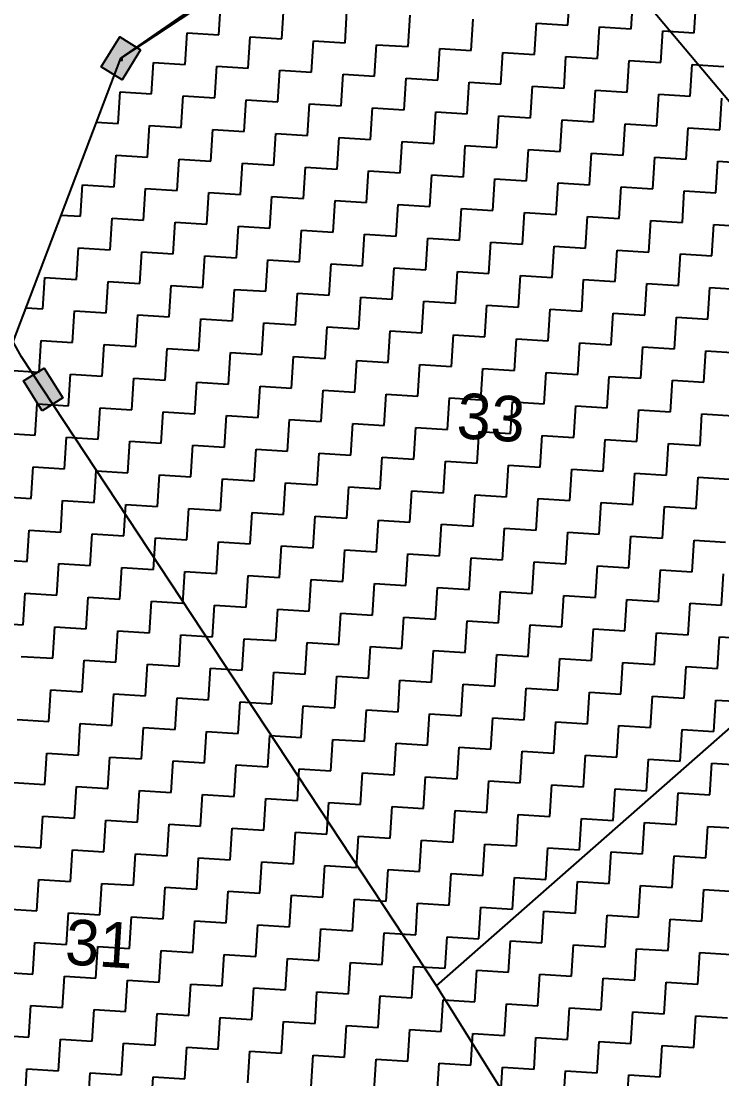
# Model space of a CAD drawing. Header units: metres. Extents: x 283327 to 285518, y 2014808 to 2017186.
# Drawn here: x 284381.4 to 284659.1, y 2015396 to 2015815.1 of the extents above; entities that cross this region are included whole.
import ezdxf
from ezdxf.enums import TextEntityAlignment as Align

# ---------------------------------------------------------------- set-up
doc = ezdxf.new("R2010")
doc.units = ezdxf.units.M
doc.header["$MEASUREMENT"] = 0
for name, color, linetype in [('POLY_HATCH', 12, 'Continuous'), ('POLY_PARCEL', 6, 'Continuous'), ('TEXT_PARCEL', 7, 'Continuous')]:
    doc.layers.add(name, color=color, linetype=linetype)
doc.styles.add('TEXT_MAP', font='', dxfattribs={"height": 2.5})
doc.styles.get('TEXT_MAP').set_extended_font_data('Kruti Dev 050')

msp = doc.modelspace()

# ---------------------------------------------------------------- hatches: boundary and pattern name
for points in [[(284413.17, 2015797), (284421.37, 2015791.89), (284428.74, 2015803.74), (284420.55, 2015808.85)], [(284390.46, 2015677.62), (284382.27, 2015672.5), (284389.67, 2015660.66), (284397.86, 2015665.78)]]:
    msp.add_hatch(color=256).paths.add_polyline_path(points)

# ---------------------------------------------------------------- linework, layer by layer
for points in [[(284428.74, 2015803.74), (284421.37, 2015791.89), (284413.17, 2015797), (284420.55, 2015808.85)], [(284389.67, 2015660.66), (284382.27, 2015672.5), (284390.46, 2015677.62), (284397.86, 2015665.78)]]:
    msp.add_lwpolyline(points, close=True)
at = {"layer": 'POLY_HATCH'}
for p, q in [((284420.96, 2015800.37), (284468.89, 2015832.06)), ((284378.24, 2015688.06), (284420.96, 2015800.37))]:
    msp.add_line(p, q, dxfattribs=at)
at = {"layer": 'POLY_HATCH', "linetype": 'Continuous'}
for p, q in [((284598.12, 2015813.54), (284598.91, 2015826.06)), ((284623.15, 2015811.97), (284623.93, 2015824.48)), ((284459.7, 2015809.69), (284460.49, 2015822.2)), ((284484.72, 2015808.12), (284485.51, 2015820.63)), ((284509.75, 2015806.54), (284510.54, 2015819.05)), ((284648.17, 2015810.39), (284648.96, 2015822.91)), ((284534.77, 2015804.97), (284535.56, 2015817.48)), ((284559.8, 2015803.39), (284560.58, 2015815.9)), ((284446.4, 2015797.96), (284447.19, 2015810.48)), ((284447.19, 2015810.48), (284459.7, 2015809.69)), ((284584.82, 2015801.82), (284585.61, 2015814.33)), ((284585.61, 2015814.33), (284598.12, 2015813.54)), ((284609.85, 2015800.24), (284610.63, 2015812.76)), ((284610.63, 2015812.76), (284623.15, 2015811.97)), ((284634.87, 2015798.67), (284635.66, 2015811.18)), ((284635.66, 2015811.18), (284648.17, 2015810.39)), ((284471.42, 2015796.39), (284472.21, 2015808.9)), ((284472.21, 2015808.9), (284484.72, 2015808.12)), ((284496.45, 2015794.82), (284497.24, 2015807.33)), ((284497.24, 2015807.33), (284509.75, 2015806.54)), ((284521.47, 2015793.24), (284522.26, 2015805.75)), ((284522.26, 2015805.75), (284534.77, 2015804.97)), ((284546.5, 2015791.67), (284547.29, 2015804.18)), ((284547.29, 2015804.18), (284559.8, 2015803.39)), ((284571.52, 2015790.09), (284572.31, 2015802.61)), ((284572.31, 2015802.61), (284584.82, 2015801.82)), ((284420.66, 2015799.58), (284421.38, 2015799.54)), ((284421.38, 2015799.54), (284421.45, 2015800.7)), ((284433.1, 2015786.24), (284433.89, 2015798.75)), ((284433.89, 2015798.75), (284446.4, 2015797.96)), ((284596.55, 2015788.52), (284597.33, 2015801.03)), ((284597.33, 2015801.03), (284609.85, 2015800.24)), ((284621.57, 2015786.94), (284622.36, 2015799.46)), ((284622.36, 2015799.46), (284634.87, 2015798.67)), ((284646.6, 2015785.37), (284647.38, 2015797.88)), ((284647.38, 2015797.88), (284659.9, 2015797.1)), ((284458.13, 2015784.67), (284458.91, 2015797.18)), ((284458.91, 2015797.18), (284471.42, 2015796.39)), ((284483.15, 2015783.09), (284483.94, 2015795.6)), ((284483.94, 2015795.6), (284496.45, 2015794.82)), ((284508.17, 2015781.52), (284508.96, 2015794.03)), ((284508.96, 2015794.03), (284521.47, 2015793.24)), ((284533.2, 2015779.94), (284533.99, 2015792.45)), ((284533.99, 2015792.45), (284546.5, 2015791.67)), ((284558.22, 2015778.37), (284559.01, 2015790.88)), ((284559.01, 2015790.88), (284571.52, 2015790.09)), ((284419.8, 2015774.51), (284420.59, 2015787.03)), ((284420.59, 2015787.03), (284433.1, 2015786.24)), ((284444.83, 2015772.94), (284445.61, 2015785.45)), ((284445.61, 2015785.45), (284458.13, 2015784.67)), ((284583.25, 2015776.79), (284584.04, 2015789.31)), ((284584.04, 2015789.31), (284596.55, 2015788.52)), ((284608.27, 2015775.22), (284609.06, 2015787.73)), ((284609.06, 2015787.73), (284621.57, 2015786.94)), ((284633.3, 2015773.65), (284634.08, 2015786.16)), ((284634.08, 2015786.16), (284646.6, 2015785.37)), ((284469.85, 2015771.37), (284470.64, 2015783.88)), ((284470.64, 2015783.88), (284483.15, 2015783.09)), ((284494.88, 2015769.79), (284495.66, 2015782.3)), ((284495.66, 2015782.3), (284508.17, 2015781.52)), ((284658.32, 2015772.07), (284659.11, 2015784.58)), ((284519.9, 2015768.22), (284520.69, 2015780.73)), ((284520.69, 2015780.73), (284533.2, 2015779.94)), ((284544.92, 2015766.64), (284545.71, 2015779.16)), ((284545.71, 2015779.16), (284558.22, 2015778.37)), ((284569.95, 2015765.07), (284570.74, 2015777.58)), ((284570.74, 2015777.58), (284583.25, 2015776.79)), ((284411.32, 2015775.05), (284419.8, 2015774.51)), ((284431.53, 2015761.22), (284432.31, 2015773.73)), ((284432.31, 2015773.73), (284444.83, 2015772.94)), ((284594.97, 2015763.49), (284595.76, 2015776.01)), ((284595.76, 2015776.01), (284608.27, 2015775.22)), ((284620, 2015761.92), (284620.78, 2015774.43)), ((284620.78, 2015774.43), (284633.3, 2015773.65)), ((284645.02, 2015760.35), (284645.81, 2015772.86)), ((284645.81, 2015772.86), (284658.32, 2015772.07)), ((284456.55, 2015759.64), (284457.34, 2015772.15)), ((284457.34, 2015772.15), (284469.85, 2015771.37)), ((284481.58, 2015758.07), (284482.36, 2015770.58)), ((284482.36, 2015770.58), (284494.88, 2015769.79)), ((284506.6, 2015756.49), (284507.39, 2015769)), ((284507.39, 2015769), (284519.9, 2015768.22)), ((284531.62, 2015754.92), (284532.41, 2015767.43)), ((284532.41, 2015767.43), (284544.92, 2015766.64)), ((284556.65, 2015753.34), (284557.44, 2015765.86)), ((284557.44, 2015765.86), (284569.95, 2015765.07)), ((284581.67, 2015751.77), (284582.46, 2015764.28)), ((284582.46, 2015764.28), (284594.97, 2015763.49)), ((284418.23, 2015749.49), (284419.01, 2015762)), ((284419.01, 2015762), (284431.53, 2015761.22)), ((284443.25, 2015747.92), (284444.04, 2015760.43)), ((284444.04, 2015760.43), (284456.55, 2015759.64)), ((284606.7, 2015750.19), (284607.49, 2015762.71)), ((284607.49, 2015762.71), (284620, 2015761.92)), ((284631.72, 2015748.62), (284632.51, 2015761.13)), ((284632.51, 2015761.13), (284645.02, 2015760.35)), ((284468.28, 2015746.34), (284469.06, 2015758.85)), ((284469.06, 2015758.85), (284481.58, 2015758.07)), ((284493.3, 2015744.77), (284494.09, 2015757.28)), ((284494.09, 2015757.28), (284506.6, 2015756.49)), ((284656.75, 2015747.05), (284657.53, 2015759.56)), ((284657.53, 2015759.56), (284670.05, 2015758.77)), ((284518.33, 2015743.19), (284519.11, 2015755.7)), ((284519.11, 2015755.7), (284531.62, 2015754.92)), ((284543.35, 2015741.62), (284544.14, 2015754.13)), ((284544.14, 2015754.13), (284556.65, 2015753.34)), ((284568.37, 2015740.04), (284569.16, 2015752.56)), ((284569.16, 2015752.56), (284581.67, 2015751.77)), ((284404.93, 2015737.76), (284405.72, 2015750.28)), ((284405.72, 2015750.28), (284418.23, 2015749.49)), ((284429.95, 2015736.19), (284430.74, 2015748.7)), ((284430.74, 2015748.7), (284443.25, 2015747.92)), ((284593.4, 2015738.47), (284594.19, 2015750.98)), ((284594.19, 2015750.98), (284606.7, 2015750.19)), ((284618.42, 2015736.9), (284619.21, 2015749.41)), ((284619.21, 2015749.41), (284631.72, 2015748.62)), ((284643.45, 2015735.32), (284644.23, 2015747.83)), ((284644.23, 2015747.83), (284656.75, 2015747.05)), ((284454.98, 2015734.62), (284455.76, 2015747.13)), ((284455.76, 2015747.13), (284468.28, 2015746.34)), ((284480, 2015733.04), (284480.79, 2015745.55)), ((284480.79, 2015745.55), (284493.3, 2015744.77)), ((284505.03, 2015731.47), (284505.81, 2015743.98)), ((284505.81, 2015743.98), (284518.33, 2015743.19)), ((284530.05, 2015729.89), (284530.84, 2015742.41)), ((284530.84, 2015742.41), (284543.35, 2015741.62)), ((284555.07, 2015728.32), (284555.86, 2015740.83)), ((284555.86, 2015740.83), (284568.37, 2015740.04)), ((284580.1, 2015726.74), (284580.89, 2015739.26)), ((284580.89, 2015739.26), (284593.4, 2015738.47)), ((284397.32, 2015738.24), (284404.93, 2015737.76)), ((284416.65, 2015724.47), (284417.44, 2015736.98)), ((284417.44, 2015736.98), (284429.95, 2015736.19)), ((284441.68, 2015722.89), (284442.46, 2015735.4)), ((284442.46, 2015735.4), (284454.98, 2015734.62)), ((284605.12, 2015725.17), (284605.91, 2015737.68)), ((284605.91, 2015737.68), (284618.42, 2015736.9)), ((284630.15, 2015723.6), (284630.94, 2015736.11)), ((284630.94, 2015736.11), (284643.45, 2015735.32)), ((284466.7, 2015721.32), (284467.49, 2015733.83)), ((284467.49, 2015733.83), (284480, 2015733.04)), ((284491.73, 2015719.74), (284492.51, 2015732.25)), ((284492.51, 2015732.25), (284505.03, 2015731.47)), ((284655.17, 2015722.02), (284655.96, 2015734.53)), ((284655.96, 2015734.53), (284668.47, 2015733.75)), ((284516.75, 2015718.17), (284517.54, 2015730.68)), ((284517.54, 2015730.68), (284530.05, 2015729.89)), ((284541.78, 2015716.59), (284542.56, 2015729.11)), ((284542.56, 2015729.11), (284555.07, 2015728.32)), ((284566.8, 2015715.02), (284567.59, 2015727.53)), ((284567.59, 2015727.53), (284580.1, 2015726.74)), ((284403.35, 2015712.74), (284404.14, 2015725.25)), ((284404.14, 2015725.25), (284416.65, 2015724.47)), ((284428.38, 2015711.17), (284429.17, 2015723.68)), ((284429.17, 2015723.68), (284441.68, 2015722.89)), ((284591.82, 2015713.45), (284592.61, 2015725.96)), ((284592.61, 2015725.96), (284605.12, 2015725.17)), ((284616.85, 2015711.87), (284617.64, 2015724.38)), ((284617.64, 2015724.38), (284630.15, 2015723.6)), ((284641.87, 2015710.3), (284642.66, 2015722.81)), ((284642.66, 2015722.81), (284655.17, 2015722.02)), ((284453.4, 2015709.59), (284454.19, 2015722.1)), ((284454.19, 2015722.1), (284466.7, 2015721.32)), ((284478.43, 2015708.02), (284479.21, 2015720.53)), ((284479.21, 2015720.53), (284491.73, 2015719.74)), ((284503.45, 2015706.44), (284504.24, 2015718.96)), ((284504.24, 2015718.96), (284516.75, 2015718.17)), ((284528.48, 2015704.87), (284529.26, 2015717.38)), ((284529.26, 2015717.38), (284541.78, 2015716.59)), ((284553.5, 2015703.29), (284554.29, 2015715.81)), ((284554.29, 2015715.81), (284566.8, 2015715.02)), ((284578.52, 2015701.72), (284579.31, 2015714.23)), ((284579.31, 2015714.23), (284591.82, 2015713.45)), ((284390.05, 2015701.02), (284390.84, 2015713.53)), ((284390.84, 2015713.53), (284403.35, 2015712.74)), ((284415.08, 2015699.44), (284415.87, 2015711.95)), ((284415.87, 2015711.95), (284428.38, 2015711.17)), ((284440.1, 2015697.87), (284440.89, 2015710.38)), ((284440.89, 2015710.38), (284453.4, 2015709.59)), ((284603.55, 2015700.15), (284604.34, 2015712.66)), ((284604.34, 2015712.66), (284616.85, 2015711.87)), ((284628.57, 2015698.57), (284629.36, 2015711.08)), ((284629.36, 2015711.08), (284641.87, 2015710.3)), ((284465.13, 2015696.29), (284465.91, 2015708.8)), ((284465.91, 2015708.8), (284478.43, 2015708.02)), ((284490.15, 2015694.72), (284490.94, 2015707.23)), ((284490.94, 2015707.23), (284503.45, 2015706.44)), ((284515.18, 2015693.14), (284515.96, 2015705.66)), ((284515.96, 2015705.66), (284528.48, 2015704.87)), ((284653.6, 2015697), (284654.39, 2015709.51)), ((284654.39, 2015709.51), (284666.9, 2015708.72)), ((284383.33, 2015701.44), (284390.05, 2015701.02)), ((284540.2, 2015691.57), (284540.99, 2015704.08)), ((284540.99, 2015704.08), (284553.5, 2015703.29)), ((284565.23, 2015690), (284566.01, 2015702.51)), ((284566.01, 2015702.51), (284578.52, 2015701.72)), ((284401.78, 2015687.72), (284402.57, 2015700.23)), ((284402.57, 2015700.23), (284415.08, 2015699.44)), ((284426.8, 2015686.14), (284427.59, 2015698.65)), ((284427.59, 2015698.65), (284440.1, 2015697.87)), ((284590.25, 2015688.42), (284591.04, 2015700.93)), ((284591.04, 2015700.93), (284603.55, 2015700.15)), ((284615.27, 2015686.85), (284616.06, 2015699.36)), ((284616.06, 2015699.36), (284628.57, 2015698.57)), ((284640.3, 2015685.27), (284641.09, 2015697.78)), ((284641.09, 2015697.78), (284653.6, 2015697)), ((284451.83, 2015684.57), (284452.62, 2015697.08)), ((284452.62, 2015697.08), (284465.13, 2015696.29)), ((284476.85, 2015682.99), (284477.64, 2015695.51)), ((284477.64, 2015695.51), (284490.15, 2015694.72)), ((284501.88, 2015681.42), (284502.66, 2015693.93)), ((284502.66, 2015693.93), (284515.18, 2015693.14)), ((284526.9, 2015679.84), (284527.69, 2015692.36)), ((284527.69, 2015692.36), (284540.2, 2015691.57)), ((284551.93, 2015678.27), (284552.71, 2015690.78)), ((284552.71, 2015690.78), (284565.23, 2015690)), ((284576.95, 2015676.7), (284577.74, 2015689.21)), ((284577.74, 2015689.21), (284590.25, 2015688.42)), ((284388.48, 2015675.99), (284389.27, 2015688.5)), ((284389.27, 2015688.5), (284401.78, 2015687.72)), ((284413.5, 2015674.42), (284414.29, 2015686.93)), ((284414.29, 2015686.93), (284426.8, 2015686.14)), ((284438.53, 2015672.84), (284439.32, 2015685.35)), ((284439.32, 2015685.35), (284451.83, 2015684.57)), ((284601.98, 2015675.12), (284602.76, 2015687.63)), ((284602.76, 2015687.63), (284615.27, 2015686.85)), ((284627, 2015673.55), (284627.79, 2015686.06)), ((284627.79, 2015686.06), (284640.3, 2015685.27)), ((284463.55, 2015671.27), (284464.34, 2015683.78)), ((284464.34, 2015683.78), (284476.85, 2015682.99)), ((284488.58, 2015669.69), (284489.36, 2015682.21)), ((284489.36, 2015682.21), (284501.88, 2015681.42)), ((284513.6, 2015668.12), (284514.39, 2015680.63)), ((284514.39, 2015680.63), (284526.9, 2015679.84)), ((284652.02, 2015671.97), (284652.81, 2015684.49)), ((284652.81, 2015684.49), (284665.32, 2015683.7)), ((284375.97, 2015676.78), (284388.48, 2015675.99)), ((284538.63, 2015666.54), (284539.41, 2015679.06)), ((284539.41, 2015679.06), (284551.93, 2015678.27)), ((284563.65, 2015664.97), (284564.44, 2015677.48)), ((284564.44, 2015677.48), (284576.95, 2015676.7)), ((284400.2, 2015662.69), (284400.99, 2015675.2)), ((284400.99, 2015675.2), (284413.5, 2015674.42)), ((284425.23, 2015661.12), (284426.02, 2015673.63)), ((284426.02, 2015673.63), (284438.53, 2015672.84)), ((284450.25, 2015659.54), (284451.04, 2015672.06)), ((284451.04, 2015672.06), (284463.55, 2015671.27)), ((284588.68, 2015663.4), (284589.46, 2015675.91)), ((284589.46, 2015675.91), (284601.98, 2015675.12)), ((284613.7, 2015661.82), (284614.49, 2015674.33)), ((284614.49, 2015674.33), (284627, 2015673.55)), ((284638.72, 2015660.25), (284639.51, 2015672.76)), ((284639.51, 2015672.76), (284652.02, 2015671.97)), ((284475.28, 2015657.97), (284476.07, 2015670.48)), ((284476.07, 2015670.48), (284488.58, 2015669.69)), ((284500.3, 2015656.39), (284501.09, 2015668.91)), ((284501.09, 2015668.91), (284513.6, 2015668.12)), ((284525.33, 2015654.82), (284526.11, 2015667.33)), ((284526.11, 2015667.33), (284538.63, 2015666.54)), ((284550.35, 2015653.25), (284551.14, 2015665.76)), ((284551.14, 2015665.76), (284563.65, 2015664.97)), ((284575.38, 2015651.67), (284576.16, 2015664.18)), ((284576.16, 2015664.18), (284588.68, 2015663.4)), ((284386.91, 2015650.97), (284387.69, 2015663.48)), ((284387.69, 2015663.48), (284400.2, 2015662.69)), ((284411.93, 2015649.39), (284412.72, 2015661.9)), ((284412.72, 2015661.9), (284425.23, 2015661.12)), ((284436.95, 2015647.82), (284437.74, 2015660.33)), ((284437.74, 2015660.33), (284450.25, 2015659.54)), ((284600.4, 2015650.1), (284601.19, 2015662.61)), ((284601.19, 2015662.61), (284613.7, 2015661.82)), ((284625.43, 2015648.52), (284626.21, 2015661.03)), ((284626.21, 2015661.03), (284638.72, 2015660.25)), ((284650.45, 2015646.95), (284651.24, 2015659.46)), ((284651.24, 2015659.46), (284663.75, 2015658.67)), ((284461.98, 2015646.24), (284462.77, 2015658.76)), ((284462.77, 2015658.76), (284475.28, 2015657.97)), ((284487, 2015644.67), (284487.79, 2015657.18)), ((284487.79, 2015657.18), (284500.3, 2015656.39)), ((284512.03, 2015643.09), (284512.82, 2015655.61)), ((284512.82, 2015655.61), (284525.33, 2015654.82)), ((284374.39, 2015651.75), (284386.91, 2015650.97)), ((284537.05, 2015641.52), (284537.84, 2015654.03)), ((284537.84, 2015654.03), (284550.35, 2015653.25)), ((284562.08, 2015639.95), (284562.86, 2015652.46)), ((284562.86, 2015652.46), (284575.38, 2015651.67)), ((284398.63, 2015637.67), (284399.42, 2015650.18)), ((284399.42, 2015650.18), (284411.93, 2015649.39)), ((284423.66, 2015636.09), (284424.44, 2015648.6)), ((284424.44, 2015648.6), (284436.95, 2015647.82)), ((284448.68, 2015634.52), (284449.47, 2015647.03)), ((284449.47, 2015647.03), (284461.98, 2015646.24)), ((284587.1, 2015638.37), (284587.89, 2015650.88)), ((284587.89, 2015650.88), (284600.4, 2015650.1)), ((284612.13, 2015636.8), (284612.91, 2015649.31)), ((284612.91, 2015649.31), (284625.43, 2015648.52)), ((284637.15, 2015635.22), (284637.94, 2015647.74)), ((284637.94, 2015647.74), (284650.45, 2015646.95)), ((284473.7, 2015632.94), (284474.49, 2015645.46)), ((284474.49, 2015645.46), (284487, 2015644.67)), ((284498.73, 2015631.37), (284499.52, 2015643.88)), ((284499.52, 2015643.88), (284512.03, 2015643.09)), ((284523.75, 2015629.8), (284524.54, 2015642.31)), ((284524.54, 2015642.31), (284537.05, 2015641.52)), ((284548.78, 2015628.22), (284549.56, 2015640.73)), ((284549.56, 2015640.73), (284562.08, 2015639.95)), ((284573.8, 2015626.65), (284574.59, 2015639.16)), ((284574.59, 2015639.16), (284587.1, 2015638.37)), ((284385.33, 2015625.94), (284386.12, 2015638.45)), ((284386.12, 2015638.45), (284398.63, 2015637.67)), ((284410.36, 2015624.37), (284411.14, 2015636.88)), ((284411.14, 2015636.88), (284423.66, 2015636.09)), ((284435.38, 2015622.79), (284436.17, 2015635.31)), ((284436.17, 2015635.31), (284448.68, 2015634.52)), ((284598.83, 2015625.07), (284599.61, 2015637.58)), ((284599.61, 2015637.58), (284612.13, 2015636.8)), ((284623.85, 2015623.5), (284624.64, 2015636.01)), ((284624.64, 2015636.01), (284637.15, 2015635.22)), ((284648.88, 2015621.92), (284649.66, 2015634.44)), ((284649.66, 2015634.44), (284662.17, 2015633.65)), ((284460.4, 2015621.22), (284461.19, 2015633.73)), ((284461.19, 2015633.73), (284473.7, 2015632.94)), ((284485.43, 2015619.64), (284486.22, 2015632.16)), ((284486.22, 2015632.16), (284498.73, 2015631.37)), ((284510.45, 2015618.07), (284511.24, 2015630.58)), ((284511.24, 2015630.58), (284523.75, 2015629.8)), ((284372.82, 2015626.73), (284385.33, 2015625.94)), ((284535.48, 2015616.5), (284536.27, 2015629.01)), ((284536.27, 2015629.01), (284548.78, 2015628.22)), ((284560.5, 2015614.92), (284561.29, 2015627.43)), ((284561.29, 2015627.43), (284573.8, 2015626.65)), ((284397.06, 2015612.64), (284397.84, 2015625.15)), ((284397.84, 2015625.15), (284410.36, 2015624.37)), ((284422.08, 2015611.07), (284422.87, 2015623.58)), ((284422.87, 2015623.58), (284435.38, 2015622.79)), ((284447.11, 2015609.49), (284447.89, 2015622.01)), ((284447.89, 2015622.01), (284460.4, 2015621.22)), ((284585.53, 2015613.35), (284586.31, 2015625.86)), ((284586.31, 2015625.86), (284598.83, 2015625.07)), ((284610.55, 2015611.77), (284611.34, 2015624.29)), ((284611.34, 2015624.29), (284623.85, 2015623.5)), ((284635.58, 2015610.2), (284636.36, 2015622.71)), ((284636.36, 2015622.71), (284648.88, 2015621.92)), ((284472.13, 2015607.92), (284472.92, 2015620.43)), ((284472.92, 2015620.43), (284485.43, 2015619.64)), ((284497.15, 2015606.35), (284497.94, 2015618.86)), ((284497.94, 2015618.86), (284510.45, 2015618.07)), ((284383.76, 2015600.92), (284384.54, 2015613.43)), ((284384.54, 2015613.43), (284397.06, 2015612.64)), ((284522.18, 2015604.77), (284522.97, 2015617.28)), ((284522.97, 2015617.28), (284535.48, 2015616.5)), ((284547.2, 2015603.2), (284547.99, 2015615.71)), ((284547.99, 2015615.71), (284560.5, 2015614.92)), ((284572.23, 2015601.62), (284573.01, 2015614.13)), ((284573.01, 2015614.13), (284585.53, 2015613.35)), ((284408.78, 2015599.34), (284409.57, 2015611.86)), ((284409.57, 2015611.86), (284422.08, 2015611.07)), ((284433.81, 2015597.77), (284434.59, 2015610.28)), ((284434.59, 2015610.28), (284447.11, 2015609.49)), ((284597.25, 2015600.05), (284598.04, 2015612.56)), ((284598.04, 2015612.56), (284610.55, 2015611.77)), ((284622.28, 2015598.47), (284623.06, 2015610.99)), ((284623.06, 2015610.99), (284635.58, 2015610.2)), ((284647.3, 2015596.9), (284648.09, 2015609.41)), ((284648.09, 2015609.41), (284660.6, 2015608.62)), ((284458.83, 2015596.19), (284459.62, 2015608.71)), ((284459.62, 2015608.71), (284472.13, 2015607.92)), ((284483.85, 2015594.62), (284484.64, 2015607.13)), ((284484.64, 2015607.13), (284497.15, 2015606.35)), ((284508.88, 2015593.05), (284509.67, 2015605.56)), ((284509.67, 2015605.56), (284522.18, 2015604.77)), ((284371.24, 2015601.7), (284383.76, 2015600.92)), ((284533.9, 2015591.47), (284534.69, 2015603.98)), ((284534.69, 2015603.98), (284547.2, 2015603.2)), ((284558.93, 2015589.9), (284559.72, 2015602.41)), ((284559.72, 2015602.41), (284572.23, 2015601.62)), ((284583.95, 2015588.32), (284584.74, 2015600.84)), ((284584.74, 2015600.84), (284597.25, 2015600.05)), ((284395.48, 2015587.62), (284396.27, 2015600.13)), ((284396.27, 2015600.13), (284408.78, 2015599.34)), ((284420.51, 2015586.04), (284421.29, 2015598.56)), ((284421.29, 2015598.56), (284433.81, 2015597.77)), ((284445.53, 2015584.47), (284446.32, 2015596.98)), ((284446.32, 2015596.98), (284458.83, 2015596.19)), ((284608.98, 2015586.75), (284609.76, 2015599.26)), ((284609.76, 2015599.26), (284622.28, 2015598.47)), ((284634, 2015585.17), (284634.79, 2015597.69)), ((284634.79, 2015597.69), (284647.3, 2015596.9)), ((284470.56, 2015582.9), (284471.34, 2015595.41)), ((284471.34, 2015595.41), (284483.85, 2015594.62)), ((284495.58, 2015581.32), (284496.37, 2015593.83)), ((284496.37, 2015593.83), (284508.88, 2015593.05)), ((284659.03, 2015583.6), (284659.81, 2015596.11)), ((284382.18, 2015575.89), (284382.97, 2015588.41)), ((284382.97, 2015588.41), (284395.48, 2015587.62)), ((284520.6, 2015579.75), (284521.39, 2015592.26)), ((284521.39, 2015592.26), (284533.9, 2015591.47)), ((284545.63, 2015578.17), (284546.42, 2015590.68)), ((284546.42, 2015590.68), (284558.93, 2015589.9)), ((284570.65, 2015576.6), (284571.44, 2015589.11)), ((284571.44, 2015589.11), (284583.95, 2015588.32)), ((284407.21, 2015574.32), (284407.99, 2015586.83)), ((284407.99, 2015586.83), (284420.51, 2015586.04)), ((284432.23, 2015572.74), (284433.02, 2015585.26)), ((284433.02, 2015585.26), (284445.53, 2015584.47)), ((284595.68, 2015575.02), (284596.46, 2015587.54)), ((284596.46, 2015587.54), (284608.98, 2015586.75)), ((284620.7, 2015573.45), (284621.49, 2015585.96)), ((284621.49, 2015585.96), (284634, 2015585.17)), ((284645.73, 2015571.87), (284646.51, 2015584.39)), ((284646.51, 2015584.39), (284659.03, 2015583.6)), ((284457.26, 2015571.17), (284458.04, 2015583.68)), ((284458.04, 2015583.68), (284470.56, 2015582.9)), ((284482.28, 2015569.6), (284483.07, 2015582.11)), ((284483.07, 2015582.11), (284495.58, 2015581.32)), ((284507.3, 2015568.02), (284508.09, 2015580.53)), ((284508.09, 2015580.53), (284520.6, 2015579.75)), ((284369.67, 2015576.68), (284382.18, 2015575.89)), ((284532.33, 2015566.45), (284533.12, 2015578.96)), ((284533.12, 2015578.96), (284545.63, 2015578.17)), ((284557.35, 2015564.87), (284558.14, 2015577.39)), ((284558.14, 2015577.39), (284570.65, 2015576.6)), ((284582.38, 2015563.3), (284583.17, 2015575.81)), ((284583.17, 2015575.81), (284595.68, 2015575.02)), ((284393.91, 2015562.59), (284394.69, 2015575.11)), ((284394.69, 2015575.11), (284407.21, 2015574.32)), ((284418.93, 2015561.02), (284419.72, 2015573.53)), ((284419.72, 2015573.53), (284432.23, 2015572.74)), ((284443.96, 2015559.44), (284444.74, 2015571.96)), ((284444.74, 2015571.96), (284457.26, 2015571.17)), ((284607.4, 2015561.72), (284608.19, 2015574.24)), ((284608.19, 2015574.24), (284620.7, 2015573.45)), ((284632.43, 2015560.15), (284633.21, 2015572.66)), ((284633.21, 2015572.66), (284645.73, 2015571.87)), ((284468.98, 2015557.87), (284469.77, 2015570.38)), ((284469.77, 2015570.38), (284482.28, 2015569.6)), ((284494.01, 2015556.3), (284494.79, 2015568.81)), ((284494.79, 2015568.81), (284507.3, 2015568.02)), ((284657.45, 2015558.58), (284658.24, 2015571.09)), ((284658.24, 2015571.09), (284670.75, 2015570.3)), ((284381.4, 2015563.38), (284393.91, 2015562.59)), ((284519.03, 2015554.72), (284519.82, 2015567.23)), ((284519.82, 2015567.23), (284532.33, 2015566.45)), ((284544.05, 2015553.15), (284544.84, 2015565.66)), ((284544.84, 2015565.66), (284557.35, 2015564.87)), ((284569.08, 2015551.57), (284569.87, 2015564.09)), ((284569.87, 2015564.09), (284582.38, 2015563.3)), ((284405.63, 2015549.29), (284406.42, 2015561.81)), ((284406.42, 2015561.81), (284418.93, 2015561.02)), ((284430.66, 2015547.72), (284431.44, 2015560.23)), ((284431.44, 2015560.23), (284443.96, 2015559.44)), ((284594.1, 2015550), (284594.89, 2015562.51)), ((284594.89, 2015562.51), (284607.4, 2015561.72)), ((284619.13, 2015548.42), (284619.92, 2015560.94)), ((284619.92, 2015560.94), (284632.43, 2015560.15)), ((284644.15, 2015546.85), (284644.94, 2015559.36)), ((284644.94, 2015559.36), (284657.45, 2015558.58)), ((284455.68, 2015546.15), (284456.47, 2015558.66)), ((284456.47, 2015558.66), (284468.98, 2015557.87)), ((284480.71, 2015544.57), (284481.49, 2015557.08)), ((284481.49, 2015557.08), (284494.01, 2015556.3)), ((284505.73, 2015543), (284506.52, 2015555.51)), ((284506.52, 2015555.51), (284519.03, 2015554.72)), ((284530.76, 2015541.42), (284531.54, 2015553.93)), ((284531.54, 2015553.93), (284544.05, 2015553.15)), ((284555.78, 2015539.85), (284556.57, 2015552.36)), ((284556.57, 2015552.36), (284569.08, 2015551.57)), ((284580.8, 2015538.27), (284581.59, 2015550.79)), ((284581.59, 2015550.79), (284594.1, 2015550)), ((284392.33, 2015537.57), (284393.12, 2015550.08)), ((284393.12, 2015550.08), (284405.63, 2015549.29)), ((284417.36, 2015535.99), (284418.14, 2015548.51)), ((284418.14, 2015548.51), (284430.66, 2015547.72)), ((284442.38, 2015534.42), (284443.17, 2015546.93)), ((284443.17, 2015546.93), (284455.68, 2015546.15)), ((284605.83, 2015536.7), (284606.62, 2015549.21)), ((284606.62, 2015549.21), (284619.13, 2015548.42)), ((284630.85, 2015535.13), (284631.64, 2015547.64)), ((284631.64, 2015547.64), (284644.15, 2015546.85)), ((284467.41, 2015532.85), (284468.19, 2015545.36)), ((284468.19, 2015545.36), (284480.71, 2015544.57)), ((284492.43, 2015531.27), (284493.22, 2015543.78)), ((284493.22, 2015543.78), (284505.73, 2015543)), ((284517.46, 2015529.7), (284518.24, 2015542.21)), ((284518.24, 2015542.21), (284530.76, 2015541.42)), ((284655.88, 2015533.55), (284656.66, 2015546.06)), ((284656.66, 2015546.06), (284669.18, 2015545.28)), ((284379.82, 2015538.36), (284392.33, 2015537.57)), ((284542.48, 2015528.12), (284543.27, 2015540.64)), ((284543.27, 2015540.64), (284555.78, 2015539.85)), ((284567.5, 2015526.55), (284568.29, 2015539.06)), ((284568.29, 2015539.06), (284580.8, 2015538.27)), ((284404.06, 2015524.27), (284404.85, 2015536.78)), ((284404.85, 2015536.78), (284417.36, 2015535.99)), ((284429.08, 2015522.7), (284429.87, 2015535.21)), ((284429.87, 2015535.21), (284442.38, 2015534.42)), ((284592.53, 2015524.97), (284593.32, 2015537.49)), ((284593.32, 2015537.49), (284605.83, 2015536.7)), ((284617.55, 2015523.4), (284618.34, 2015535.91)), ((284618.34, 2015535.91), (284630.85, 2015535.13)), ((284642.58, 2015521.83), (284643.37, 2015534.34)), ((284643.37, 2015534.34), (284655.88, 2015533.55)), ((284454.11, 2015521.12), (284454.89, 2015533.63)), ((284454.89, 2015533.63), (284467.41, 2015532.85)), ((284479.13, 2015519.55), (284479.92, 2015532.06)), ((284479.92, 2015532.06), (284492.43, 2015531.27)), ((284504.16, 2015517.97), (284504.94, 2015530.48)), ((284504.94, 2015530.48), (284517.46, 2015529.7)), ((284529.18, 2015516.4), (284529.97, 2015528.91)), ((284529.97, 2015528.91), (284542.48, 2015528.12)), ((284554.21, 2015514.82), (284554.99, 2015527.34)), ((284554.99, 2015527.34), (284567.5, 2015526.55)), ((284579.23, 2015513.25), (284580.02, 2015525.76)), ((284580.02, 2015525.76), (284592.53, 2015524.97)), ((284390.76, 2015512.54), (284391.55, 2015525.06)), ((284391.55, 2015525.06), (284404.06, 2015524.27)), ((284415.78, 2015510.97), (284416.57, 2015523.48)), ((284416.57, 2015523.48), (284429.08, 2015522.7)), ((284440.81, 2015509.4), (284441.6, 2015521.91)), ((284441.6, 2015521.91), (284454.11, 2015521.12)), ((284604.25, 2015511.68), (284605.04, 2015524.19)), ((284605.04, 2015524.19), (284617.55, 2015523.4)), ((284629.28, 2015510.1), (284630.07, 2015522.61)), ((284630.07, 2015522.61), (284642.58, 2015521.83)), ((284465.83, 2015507.82), (284466.62, 2015520.33)), ((284466.62, 2015520.33), (284479.13, 2015519.55)), ((284490.86, 2015506.25), (284491.64, 2015518.76)), ((284491.64, 2015518.76), (284504.16, 2015517.97)), ((284515.88, 2015504.67), (284516.67, 2015517.19)), ((284516.67, 2015517.19), (284529.18, 2015516.4)), ((284654.3, 2015508.53), (284655.09, 2015521.04)), ((284655.09, 2015521.04), (284667.6, 2015520.25)), ((284378.25, 2015513.33), (284390.76, 2015512.54)), ((284540.91, 2015503.1), (284541.69, 2015515.61)), ((284541.69, 2015515.61), (284554.21, 2015514.82)), ((284565.93, 2015501.52), (284566.72, 2015514.04)), ((284566.72, 2015514.04), (284579.23, 2015513.25)), ((284402.48, 2015499.25), (284403.27, 2015511.76)), ((284403.27, 2015511.76), (284415.78, 2015510.97)), ((284427.51, 2015497.67), (284428.3, 2015510.18)), ((284428.3, 2015510.18), (284440.81, 2015509.4)), ((284452.53, 2015496.1), (284453.32, 2015508.61)), ((284453.32, 2015508.61), (284465.83, 2015507.82)), ((284590.95, 2015499.95), (284591.74, 2015512.46)), ((284591.74, 2015512.46), (284604.25, 2015511.68)), ((284615.98, 2015498.38), (284616.77, 2015510.89)), ((284616.77, 2015510.89), (284629.28, 2015510.1)), ((284641, 2015496.8), (284641.79, 2015509.31)), ((284641.79, 2015509.31), (284654.3, 2015508.53)), ((284477.56, 2015494.52), (284478.34, 2015507.03)), ((284478.34, 2015507.03), (284490.86, 2015506.25)), ((284502.58, 2015492.95), (284503.37, 2015505.46)), ((284503.37, 2015505.46), (284515.88, 2015504.67)), ((284527.61, 2015491.37), (284528.39, 2015503.89)), ((284528.39, 2015503.89), (284540.91, 2015503.1)), ((284552.63, 2015489.8), (284553.42, 2015502.31)), ((284553.42, 2015502.31), (284565.93, 2015501.52)), ((284577.66, 2015488.23), (284578.44, 2015500.74)), ((284578.44, 2015500.74), (284590.95, 2015499.95)), ((284389.18, 2015487.52), (284389.97, 2015500.03)), ((284389.97, 2015500.03), (284402.48, 2015499.25)), ((284414.21, 2015485.95), (284415, 2015498.46)), ((284415, 2015498.46), (284427.51, 2015497.67)), ((284439.23, 2015484.37), (284440.02, 2015496.88)), ((284440.02, 2015496.88), (284452.53, 2015496.1)), ((284602.68, 2015486.65), (284603.47, 2015499.16)), ((284603.47, 2015499.16), (284615.98, 2015498.38)), ((284627.7, 2015485.08), (284628.49, 2015497.59)), ((284628.49, 2015497.59), (284641, 2015496.8)), ((284652.73, 2015483.5), (284653.52, 2015496.01)), ((284653.52, 2015496.01), (284666.03, 2015495.23)), ((284464.26, 2015482.8), (284465.05, 2015495.31)), ((284465.05, 2015495.31), (284477.56, 2015494.52)), ((284489.28, 2015481.22), (284490.07, 2015493.74)), ((284490.07, 2015493.74), (284502.58, 2015492.95)), ((284514.31, 2015479.65), (284515.09, 2015492.16)), ((284515.09, 2015492.16), (284527.61, 2015491.37)), ((284376.67, 2015488.31), (284389.18, 2015487.52)), ((284539.33, 2015478.07), (284540.12, 2015490.59)), ((284540.12, 2015490.59), (284552.63, 2015489.8)), ((284564.36, 2015476.5), (284565.14, 2015489.01)), ((284565.14, 2015489.01), (284577.66, 2015488.23)), ((284400.91, 2015474.22), (284401.7, 2015486.73)), ((284401.7, 2015486.73), (284414.21, 2015485.95)), ((284425.93, 2015472.65), (284426.72, 2015485.16)), ((284426.72, 2015485.16), (284439.23, 2015484.37)), ((284450.96, 2015471.07), (284451.75, 2015483.58)), ((284451.75, 2015483.58), (284464.26, 2015482.8)), ((284589.38, 2015474.93), (284590.17, 2015487.44)), ((284590.17, 2015487.44), (284602.68, 2015486.65)), ((284614.4, 2015473.35), (284615.19, 2015485.86)), ((284615.19, 2015485.86), (284627.7, 2015485.08)), ((284639.43, 2015471.78), (284640.22, 2015484.29)), ((284640.22, 2015484.29), (284652.73, 2015483.5)), ((284475.98, 2015469.5), (284476.77, 2015482.01)), ((284476.77, 2015482.01), (284489.28, 2015481.22)), ((284501.01, 2015467.92), (284501.79, 2015480.44)), ((284501.79, 2015480.44), (284514.31, 2015479.65)), ((284526.03, 2015466.35), (284526.82, 2015478.86)), ((284526.82, 2015478.86), (284539.33, 2015478.07)), ((284551.06, 2015464.77), (284551.84, 2015477.29)), ((284551.84, 2015477.29), (284564.36, 2015476.5)), ((284576.08, 2015463.2), (284576.87, 2015475.71)), ((284576.87, 2015475.71), (284589.38, 2015474.93)), ((284387.61, 2015462.5), (284388.4, 2015475.01)), ((284388.4, 2015475.01), (284400.91, 2015474.22)), ((284412.63, 2015460.92), (284413.42, 2015473.43)), ((284413.42, 2015473.43), (284425.93, 2015472.65)), ((284437.66, 2015459.35), (284438.45, 2015471.86)), ((284438.45, 2015471.86), (284450.96, 2015471.07)), ((284601.11, 2015461.63), (284601.89, 2015474.14)), ((284601.89, 2015474.14), (284614.4, 2015473.35)), ((284626.13, 2015460.05), (284626.92, 2015472.56)), ((284626.92, 2015472.56), (284639.43, 2015471.78)), ((284651.15, 2015458.48), (284651.94, 2015470.99)), ((284651.94, 2015470.99), (284664.45, 2015470.2)), ((284462.68, 2015457.77), (284463.47, 2015470.29)), ((284463.47, 2015470.29), (284475.98, 2015469.5)), ((284487.71, 2015456.2), (284488.5, 2015468.71)), ((284488.5, 2015468.71), (284501.01, 2015467.92)), ((284512.73, 2015454.62), (284513.52, 2015467.14)), ((284513.52, 2015467.14), (284526.03, 2015466.35)), ((284375.1, 2015463.28), (284387.61, 2015462.5)), ((284537.76, 2015453.05), (284538.54, 2015465.56)), ((284538.54, 2015465.56), (284551.06, 2015464.77)), ((284562.78, 2015451.48), (284563.57, 2015463.99)), ((284563.57, 2015463.99), (284576.08, 2015463.2)), ((284399.34, 2015449.2), (284400.12, 2015461.71)), ((284400.12, 2015461.71), (284412.63, 2015460.92)), ((284424.36, 2015447.62), (284425.15, 2015460.13)), ((284425.15, 2015460.13), (284437.66, 2015459.35)), ((284449.38, 2015446.05), (284450.17, 2015458.56)), ((284450.17, 2015458.56), (284462.68, 2015457.77)), ((284587.81, 2015449.9), (284588.59, 2015462.41)), ((284588.59, 2015462.41), (284601.11, 2015461.63)), ((284612.83, 2015448.33), (284613.62, 2015460.84)), ((284613.62, 2015460.84), (284626.13, 2015460.05)), ((284637.86, 2015446.75), (284638.64, 2015459.26)), ((284638.64, 2015459.26), (284651.15, 2015458.48)), ((284474.41, 2015444.47), (284475.2, 2015456.99)), ((284475.2, 2015456.99), (284487.71, 2015456.2)), ((284499.43, 2015442.9), (284500.22, 2015455.41)), ((284500.22, 2015455.41), (284512.73, 2015454.62)), ((284386.04, 2015437.47), (284386.82, 2015449.98)), ((284386.82, 2015449.98), (284399.34, 2015449.2)), ((284524.46, 2015441.32), (284525.24, 2015453.84)), ((284525.24, 2015453.84), (284537.76, 2015453.05)), ((284549.48, 2015439.75), (284550.27, 2015452.26)), ((284550.27, 2015452.26), (284562.78, 2015451.48)), ((284574.51, 2015438.18), (284575.29, 2015450.69)), ((284575.29, 2015450.69), (284587.81, 2015449.9)), ((284411.06, 2015435.9), (284411.85, 2015448.41)), ((284411.85, 2015448.41), (284424.36, 2015447.62)), ((284436.09, 2015434.32), (284436.87, 2015446.83)), ((284436.87, 2015446.83), (284449.38, 2015446.05)), ((284599.53, 2015436.6), (284600.32, 2015449.11)), ((284600.32, 2015449.11), (284612.83, 2015448.33)), ((284624.56, 2015435.03), (284625.34, 2015447.54)), ((284625.34, 2015447.54), (284637.86, 2015446.75)), ((284649.58, 2015433.45), (284650.37, 2015445.97)), ((284650.37, 2015445.97), (284662.88, 2015445.18)), ((284461.11, 2015432.75), (284461.9, 2015445.26)), ((284461.9, 2015445.26), (284474.41, 2015444.47)), ((284486.13, 2015431.17), (284486.92, 2015443.69)), ((284486.92, 2015443.69), (284499.43, 2015442.9)), ((284511.16, 2015429.6), (284511.95, 2015442.11)), ((284511.95, 2015442.11), (284524.46, 2015441.32)), ((284373.52, 2015438.26), (284386.04, 2015437.47)), ((284536.18, 2015428.03), (284536.97, 2015440.54)), ((284536.97, 2015440.54), (284549.48, 2015439.75)), ((284561.21, 2015426.45), (284561.99, 2015438.96)), ((284561.99, 2015438.96), (284574.51, 2015438.18)), ((284586.23, 2015424.88), (284587.02, 2015437.39)), ((284587.02, 2015437.39), (284599.53, 2015436.6)), ((284397.76, 2015424.17), (284398.55, 2015436.68)), ((284398.55, 2015436.68), (284411.06, 2015435.9)), ((284422.79, 2015422.6), (284423.57, 2015435.11)), ((284423.57, 2015435.11), (284436.09, 2015434.32)), ((284447.81, 2015421.02), (284448.6, 2015433.54)), ((284448.6, 2015433.54), (284461.11, 2015432.75)), ((284611.26, 2015423.3), (284612.04, 2015435.81)), ((284612.04, 2015435.81), (284624.56, 2015435.03)), ((284636.28, 2015421.73), (284637.07, 2015434.24)), ((284637.07, 2015434.24), (284649.58, 2015433.45)), ((284472.83, 2015419.45), (284473.62, 2015431.96)), ((284473.62, 2015431.96), (284486.13, 2015431.17)), ((284497.86, 2015417.87), (284498.65, 2015430.39)), ((284498.65, 2015430.39), (284511.16, 2015429.6)), ((284384.46, 2015412.45), (284385.25, 2015424.96)), ((284385.25, 2015424.96), (284397.76, 2015424.17)), ((284522.88, 2015416.3), (284523.67, 2015428.81)), ((284523.67, 2015428.81), (284536.18, 2015428.03)), ((284547.91, 2015414.73), (284548.7, 2015427.24)), ((284548.7, 2015427.24), (284561.21, 2015426.45)), ((284572.93, 2015413.15), (284573.72, 2015425.66)), ((284573.72, 2015425.66), (284586.23, 2015424.88)), ((284409.49, 2015410.87), (284410.27, 2015423.38)), ((284410.27, 2015423.38), (284422.79, 2015422.6)), ((284434.51, 2015409.3), (284435.3, 2015421.81)), ((284435.3, 2015421.81), (284447.81, 2015421.02)), ((284597.96, 2015411.58), (284598.74, 2015424.09)), ((284598.74, 2015424.09), (284611.26, 2015423.3)), ((284622.98, 2015410), (284623.77, 2015422.52)), ((284623.77, 2015422.52), (284636.28, 2015421.73)), ((284648.01, 2015408.43), (284648.79, 2015420.94)), ((284648.79, 2015420.94), (284661.31, 2015420.15)), ((284459.54, 2015407.72), (284460.32, 2015420.24)), ((284460.32, 2015420.24), (284472.83, 2015419.45)), ((284484.56, 2015406.15), (284485.35, 2015418.66)), ((284485.35, 2015418.66), (284497.86, 2015417.87)), ((284509.58, 2015404.58), (284510.37, 2015417.09)), ((284510.37, 2015417.09), (284522.88, 2015416.3)), ((284371.95, 2015413.23), (284384.46, 2015412.45)), ((284534.61, 2015403), (284535.4, 2015415.51)), ((284535.4, 2015415.51), (284547.91, 2015414.73)), ((284559.63, 2015401.43), (284560.42, 2015413.94)), ((284560.42, 2015413.94), (284572.93, 2015413.15)), ((284584.66, 2015399.85), (284585.44, 2015412.36)), ((284585.44, 2015412.36), (284597.96, 2015411.58)), ((284396.19, 2015399.15), (284396.97, 2015411.66)), ((284396.97, 2015411.66), (284409.49, 2015410.87)), ((284421.21, 2015397.57), (284422, 2015410.09)), ((284422, 2015410.09), (284434.51, 2015409.3)), ((284446.24, 2015396), (284447.02, 2015408.51)), ((284447.02, 2015408.51), (284459.54, 2015407.72)), ((284609.68, 2015398.28), (284610.47, 2015410.79)), ((284610.47, 2015410.79), (284622.98, 2015410)), ((284634.71, 2015396.7), (284635.49, 2015409.22)), ((284635.49, 2015409.22), (284648.01, 2015408.43)), ((284471.26, 2015394.42), (284472.05, 2015406.94)), ((284472.05, 2015406.94), (284484.56, 2015406.15)), ((284496.28, 2015392.85), (284497.07, 2015405.36)), ((284497.07, 2015405.36), (284509.58, 2015404.58)), ((284383.23, 2015392.8), (284383.67, 2015399.93)), ((284383.67, 2015399.93), (284396.19, 2015399.15)), ((284521.31, 2015391.28), (284522.1, 2015403.79)), ((284522.1, 2015403.79), (284534.61, 2015403)), ((284546.33, 2015389.7), (284547.12, 2015402.21)), ((284547.12, 2015402.21), (284559.63, 2015401.43)), ((284571.36, 2015388.13), (284572.15, 2015400.64)), ((284572.15, 2015400.64), (284584.66, 2015399.85)), ((284407.91, 2015385.85), (284408.7, 2015398.36)), ((284408.7, 2015398.36), (284421.21, 2015397.57)), ((284432.94, 2015384.27), (284433.72, 2015396.79)), ((284433.72, 2015396.79), (284446.24, 2015396)), ((284596.38, 2015386.55), (284597.17, 2015399.07)), ((284597.17, 2015399.07), (284609.68, 2015398.28)), ((284621.41, 2015384.98), (284622.19, 2015397.49)), ((284622.19, 2015397.49), (284634.71, 2015396.7))]:
    msp.add_line(p, q, dxfattribs=at)
at = {"layer": 'POLY_PARCEL'}
for p, q in [((284570.44, 2015892.39), (284781.64, 2015640.84)), ((284420.96, 2015800.37), (284464.68, 2015830.78)), ((284378.24, 2015688.06), (284420.96, 2015800.37)), ((284381.58, 2015682.01), (284378.24, 2015688.06)), ((284545.98, 2015432.79), (284381.58, 2015682.01)), ((284653.8, 2015527.46), (284781.64, 2015640.84)), ((284545.98, 2015432.79), (284653.8, 2015527.46)), ((284640.66, 2015282.11), (284545.98, 2015432.79))]:
    msp.add_line(p, q, dxfattribs=at)

# ---------------------------------------------------------------- texts
at = {"layer": 'TEXT_PARCEL', "style": 'TEXT_MAP'}
for s, p in [('33', (284567.64, 2015658.02)), ('31', (284412.45, 2015449.52))]:
    msp.add_text(s, height=18.053, rotation=356.4002, dxfattribs=at).set_placement(p, align=Align.MIDDLE)

doc.saveas('drawing.dxf')
